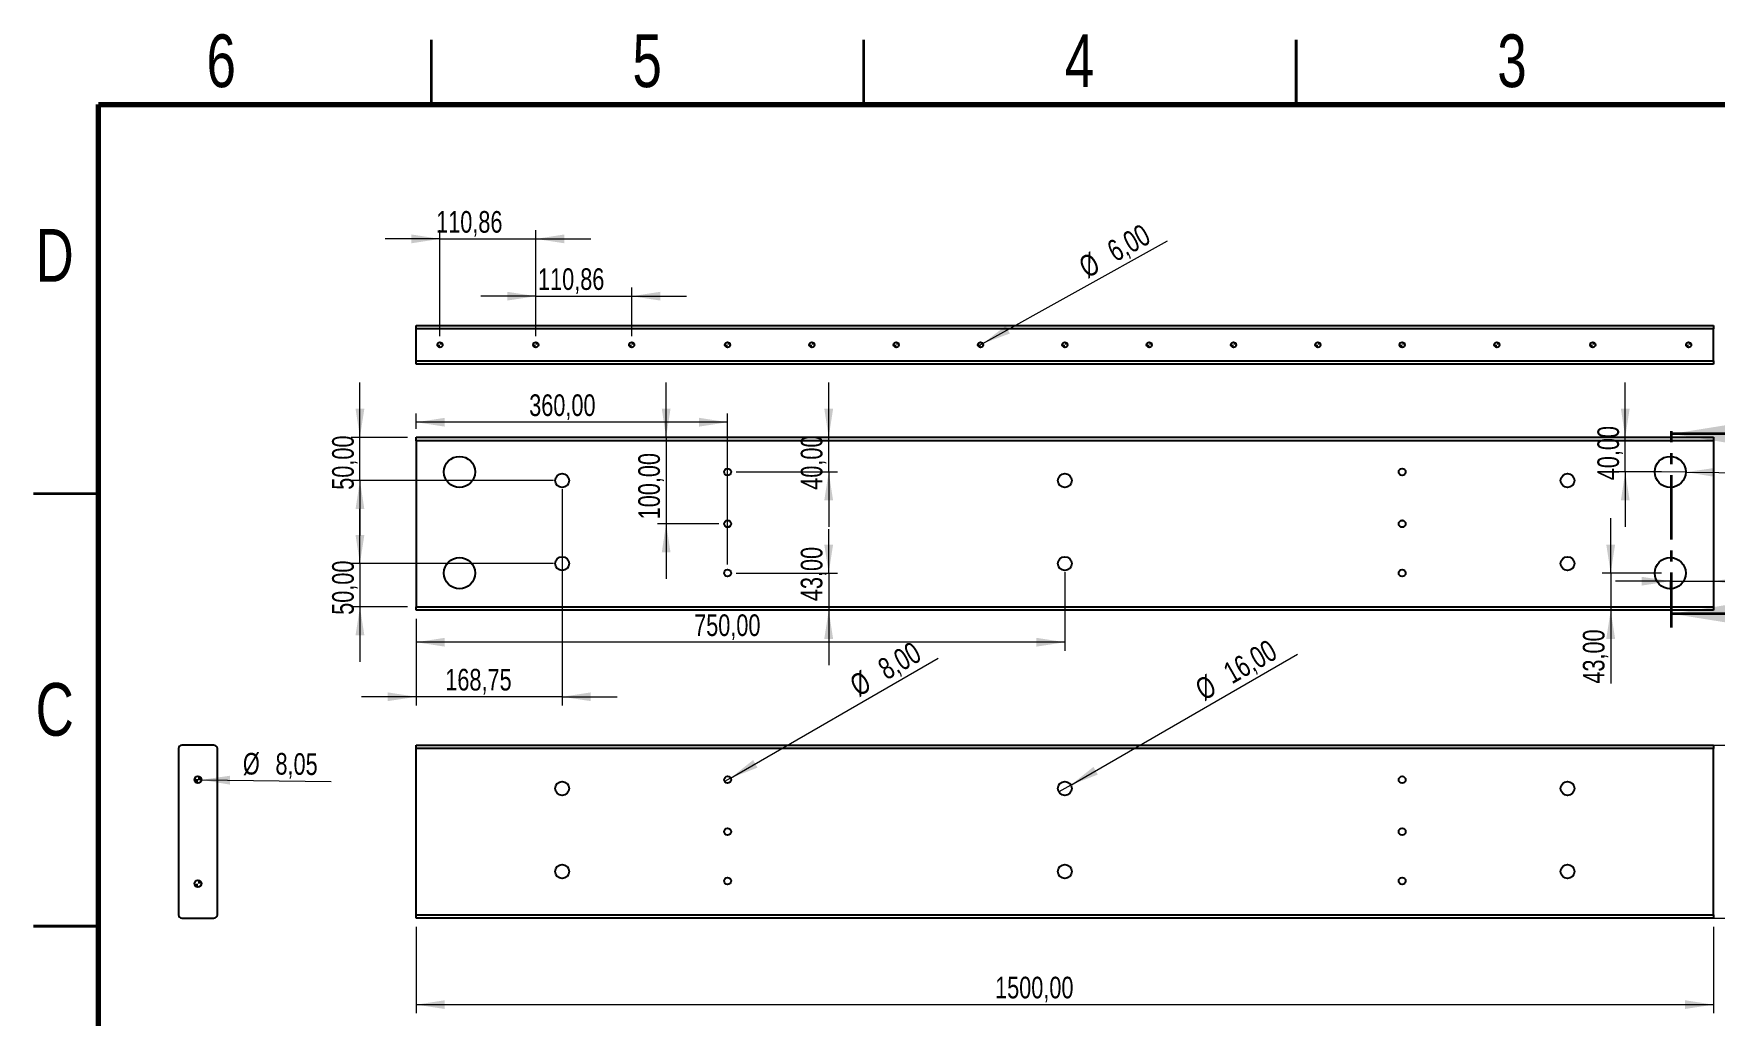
# Model space of a CAD drawing. Header units: millimetres. Extents: x 2 to 295, y 2 to 208.
# Drawn here: x 2.5 to 197, y 94.6 to 208.2 of the extents above; entities that cross this region are included whole.
import ezdxf

# ---------------------------------------------------------------- set-up
doc = ezdxf.new("R2010")
doc.units = ezdxf.units.MM
doc.linetypes.add('PHANTOM', pattern=[12.7, 6.35, -1.27, 1.27, -1.27, 1.27, -1.27])
doc.styles.add('SLDTEXTSTYLE1', font='TXT', dxfattribs={"width": 0.75})
doc.dimstyles.new('SLDDIMSTYLE0', dxfattribs={"dimtxt": 2.5, "dimasz": 3.302, "dimexe": 0, "dimexo": 0.0625, "dimtad": 1, "dimlfac": 10, "dimrnd": 1e-09, "dimzin": 12, "dimdsep": 46, "dimtxsty": 'SLDTEXTSTYLE1', "dimsah": 1, "dimcen": 0.09, "dimadec": 0, "dimazin": 3, "dimtfac": 1, "dimtmove": 0, "dimatfit": 0, "dimfxl": 1, "dimfrac": 2, "dimtolj": 1, "dimtzin": 12, "dimarcsym": 0})
doc.dimstyles.new('SLDDIMSTYLE1', dxfattribs={"dimtxt": 2.5, "dimasz": 3.302, "dimexe": 0, "dimexo": 0.0625, "dimtad": 1, "dimlfac": 10, "dimrnd": 1e-09, "dimzin": 12, "dimdsep": 46, "dimtxsty": 'SLDTEXTSTYLE1', "dimsah": 1, "dimcen": 0.09, "dimadec": 0, "dimazin": 3, "dimtfac": 1, "dimtofl": 0, "dimtmove": 0, "dimatfit": 3, "dimfxl": 1, "dimfrac": 2, "dimtolj": 1, "dimtzin": 12, "dimarcsym": 0})
doc.dimstyles.new('SLDDIMSTYLE2', dxfattribs={"dimtxt": 2.5, "dimasz": 3.302, "dimexe": 0, "dimexo": 0.0625, "dimtad": 1, "dimlfac": 10, "dimrnd": 1e-09, "dimzin": 12, "dimdsep": 46, "dimtxsty": 'SLDTEXTSTYLE1', "dimblk1": 'NONE', "dimsah": 1, "dimcen": 0, "dimadec": 0, "dimazin": 3, "dimtfac": 1, "dimtmove": 0, "dimatfit": 3, "dimldrblk": 'NONE', "dimfxl": 1, "dimfrac": 2, "dimtolj": 1, "dimtzin": 12, "dimarcsym": 0})

# ---------------------------------------------------------------- blocks, each defined once
blk = doc.blocks.new('_D')
at = {"color": 7, "linetype": 'Continuous', "lineweight": 0}
for p, q in [((206.74, 125.92), (206.74, 132.27)), ((47.74, 125.92), (207.74, 125.92)), ((206.74, 105.92), (206.74, 125.92)), ((47.74, 105.92), (207.74, 105.92)), ((206.74, 105.92), (206.74, 99.57))]:
    blk.add_line(p, q, dxfattribs=at)
at = {"color": 7, "linetype": 'Continuous', "lineweight": 18}
for points in [[(206.74, 125.92), (207.25, 129.23), (206.23, 129.23)], [(206.74, 105.92), (206.23, 102.62), (207.25, 102.62)]]:
    blk.add_solid(points, dxfattribs=at)
at = {"color": 7, "linetype": 'Continuous', "lineweight": 18, "insert": (203.52, 111.18), "char_height": 2.5, "attachment_point": 1, "rotation": 90, "style": 'SLDTEXTSTYLE1'}
blk.add_mtext('200,00', dxfattribs=at)
blk = doc.blocks.new('_D_1')
at = {"color": 7, "linetype": 'Continuous', "lineweight": 0}
for p, q in [((46.74, 104.92), (46.74, 94.92)), ((196.74, 104.92), (196.74, 94.92)), ((46.74, 95.92), (196.74, 95.92))]:
    blk.add_line(p, q, dxfattribs=at)
at = {"color": 7, "linetype": 'Continuous', "lineweight": 18}
for points in [[(46.74, 95.92), (50.04, 95.42), (50.04, 96.43)], [(196.74, 95.92), (193.44, 96.43), (193.44, 95.42)]]:
    blk.add_solid(points, dxfattribs=at)
at = {"color": 7, "linetype": 'Continuous', "lineweight": 18, "insert": (113.67, 99.15), "char_height": 2.5, "attachment_point": 1, "style": 'SLDTEXTSTYLE1'}
blk.add_mtext('1500,00', dxfattribs=at)
blk = doc.blocks.new('_D_2')
at = {"color": 7, "linetype": 'Continuous', "lineweight": 0}
for q in [(148.63, 136.45), (121.05, 120.52)]:
    blk.add_line((122.43, 121.32), q, dxfattribs=at)
at = {"color": 7, "linetype": 'Continuous', "lineweight": 18}
blk.add_solid([(122.43, 121.32), (125.55, 122.53), (125.04, 123.41)], dxfattribs=at)
at = {"color": 7, "linetype": 'Continuous', "lineweight": 18, "char_height": 2.5, "attachment_point": 1, "rotation": 30, "style": 'SLDTEXTSTYLE1'}
for s, insert in [('16,00', (139.81, 135.11)), ('%%c', (136.56, 133.19))]:
    blk.add_mtext(s, dxfattribs=dict(at, insert=insert))
blk = doc.blocks.new('_None')
blk = doc.blocks.new('_D_3')
at = {"color": 7, "linetype": 'Continuous', "lineweight": 0}
for q in [(107.09, 135.98), (82.39, 121.72)]:
    blk.add_line((83.09, 122.12), q, dxfattribs=at)
at = {"color": 7, "linetype": 'Continuous', "lineweight": 18}
blk.add_solid([(83.09, 122.12), (86.2, 123.33), (85.69, 124.21)], dxfattribs=at)
at = {"color": 7, "linetype": 'Continuous', "lineweight": 18, "char_height": 2.5, "attachment_point": 1, "rotation": 30, "style": 'SLDTEXTSTYLE1'}
for s, insert in [('8,00', (99.87, 135.57)), ('%%c', (96.62, 133.65))]:
    blk.add_mtext(s, dxfattribs=dict(at, insert=insert))
blk = doc.blocks.new('_D_5')
at = {"color": 7, "linetype": 'Continuous', "lineweight": 0}
for q in [(133.6, 184.23), (111.73, 172.07)]:
    blk.add_line((112.25, 172.37), q, dxfattribs=at)
at = {"color": 7, "linetype": 'Continuous', "lineweight": 18}
blk.add_solid([(112.25, 172.37), (115.38, 173.53), (114.89, 174.41)], dxfattribs=at)
at = {"color": 7, "linetype": 'Continuous', "lineweight": 18, "char_height": 2.5, "attachment_point": 1, "rotation": 29.0578, "style": 'SLDTEXTSTYLE1'}
for s, insert in [('6,00', (126.37, 183.93)), ('%%c', (123.1, 182.06))]:
    blk.add_mtext(s, dxfattribs=dict(at, insert=insert))
blk = doc.blocks.new('_D_6')
at = {"color": 7, "linetype": 'Continuous', "lineweight": 0}
for p, q in [((49.48, 173.22), (49.48, 185.47)), ((60.57, 173.22), (60.57, 185.47)), ((49.48, 184.47), (43.13, 184.47)), ((49.48, 184.47), (60.57, 184.47)), ((60.57, 184.47), (66.92, 184.47))]:
    blk.add_line(p, q, dxfattribs=at)
at = {"color": 7, "linetype": 'Continuous', "lineweight": 18}
for points in [[(49.48, 184.47), (46.18, 184.98), (46.18, 183.96)], [(60.57, 184.47), (63.87, 183.96), (63.87, 184.98)]]:
    blk.add_solid(points, dxfattribs=at)
at = {"color": 7, "linetype": 'Continuous', "lineweight": 18, "insert": (49.04, 187.69), "char_height": 2.5, "attachment_point": 1, "style": 'SLDTEXTSTYLE1'}
blk.add_mtext('110,86', dxfattribs=at)
blk = doc.blocks.new('_D_7')
at = {"color": 7, "linetype": 'Continuous', "lineweight": 0}
for p, q in [((60.57, 177.84), (54.22, 177.84)), ((60.57, 173.22), (60.57, 178.84)), ((60.57, 177.84), (71.65, 177.84)), ((71.65, 173.22), (71.65, 178.84)), ((71.65, 177.84), (78, 177.84))]:
    blk.add_line(p, q, dxfattribs=at)
at = {"color": 7, "linetype": 'Continuous', "lineweight": 18}
for points in [[(60.57, 177.84), (57.26, 178.35), (57.26, 177.34)], [(71.65, 177.84), (74.95, 177.34), (74.95, 178.35)]]:
    blk.add_solid(points, dxfattribs=at)
at = {"color": 7, "linetype": 'Continuous', "lineweight": 18, "insert": (60.82, 181.07), "char_height": 2.5, "attachment_point": 1, "style": 'SLDTEXTSTYLE1'}
blk.add_mtext('110,86', dxfattribs=at)
blk = doc.blocks.new('SW_DOWELSYMBOL_15')
at = {"linetype": 'Continuous', "lineweight": 0}
h = blk.add_hatch(color=0, dxfattribs=at)
edge = h.paths.add_edge_path(flags=0)
edge.add_arc((0, 0), 0.3, 180, 270)
edge.add_line((0, -0.3), (0, 0))
edge.add_line((0, 0), (-0.3, 0))
h = blk.add_hatch(color=0, dxfattribs=at)
edge = h.paths.add_edge_path(flags=0)
edge.add_arc((0, 0), 0.3, 0, 90)
edge.add_line((0, 0.3), (0, 0))
edge.add_line((0, 0), (0.3, 0))
at = {"color": 0, "linetype": 'Continuous', "lineweight": 0}
blk.add_circle((0, 0), 0.3, dxfattribs=at)
blk = doc.blocks.new('SW_DOWELSYMBOL_16')
at = {"linetype": 'Continuous', "lineweight": 0}
h = blk.add_hatch(color=0, dxfattribs=at)
edge = h.paths.add_edge_path(flags=0)
edge.add_arc((0, 0), 0.3, 180, 270)
edge.add_line((0, -0.3), (0, 0))
edge.add_line((0, 0), (-0.3, 0))
h = blk.add_hatch(color=0, dxfattribs=at)
edge = h.paths.add_edge_path(flags=0)
edge.add_arc((0, 0), 0.3, 0, 90)
edge.add_line((0, 0.3), (0, 0))
edge.add_line((0, 0), (0.3, 0))
at = {"color": 0, "linetype": 'Continuous', "lineweight": 0}
blk.add_circle((0, 0), 0.3, dxfattribs=at)
blk = doc.blocks.new('SW_DOWELSYMBOL_17')
at = {"linetype": 'Continuous', "lineweight": 0}
h = blk.add_hatch(color=0, dxfattribs=at)
edge = h.paths.add_edge_path(flags=0)
edge.add_arc((0, 0), 0.3, 180, 270)
edge.add_line((0, -0.3), (0, 0))
edge.add_line((0, 0), (-0.3, 0))
h = blk.add_hatch(color=0, dxfattribs=at)
edge = h.paths.add_edge_path(flags=0)
edge.add_arc((0, 0), 0.3, 0, 90)
edge.add_line((0, 0.3), (0, 0))
edge.add_line((0, 0), (0.3, 0))
at = {"color": 0, "linetype": 'Continuous', "lineweight": 0}
blk.add_circle((0, 0), 0.3, dxfattribs=at)
blk = doc.blocks.new('SW_DOWELSYMBOL_18')
at = {"linetype": 'Continuous', "lineweight": 0}
h = blk.add_hatch(color=0, dxfattribs=at)
edge = h.paths.add_edge_path(flags=0)
edge.add_arc((0, 0), 0.3, 180, 270)
edge.add_line((0, -0.3), (0, 0))
edge.add_line((0, 0), (-0.3, 0))
h = blk.add_hatch(color=0, dxfattribs=at)
edge = h.paths.add_edge_path(flags=0)
edge.add_arc((0, 0), 0.3, 0, 90)
edge.add_line((0, 0.3), (0, 0))
edge.add_line((0, 0), (0.3, 0))
at = {"color": 0, "linetype": 'Continuous', "lineweight": 0}
blk.add_circle((0, 0), 0.3, dxfattribs=at)
blk = doc.blocks.new('SW_DOWELSYMBOL_19')
at = {"linetype": 'Continuous', "lineweight": 0}
h = blk.add_hatch(color=0, dxfattribs=at)
edge = h.paths.add_edge_path(flags=0)
edge.add_arc((0, 0), 0.3, 180, 270)
edge.add_line((0, -0.3), (0, 0))
edge.add_line((0, 0), (-0.3, 0))
h = blk.add_hatch(color=0, dxfattribs=at)
edge = h.paths.add_edge_path(flags=0)
edge.add_arc((0, 0), 0.3, 0, 90)
edge.add_line((0, 0.3), (0, 0))
edge.add_line((0, 0), (0.3, 0))
at = {"color": 0, "linetype": 'Continuous', "lineweight": 0}
blk.add_circle((0, 0), 0.3, dxfattribs=at)
blk = doc.blocks.new('SW_DOWELSYMBOL_20')
at = {"linetype": 'Continuous', "lineweight": 0}
h = blk.add_hatch(color=0, dxfattribs=at)
edge = h.paths.add_edge_path(flags=0)
edge.add_arc((0, 0), 0.3, 180, 270)
edge.add_line((0, -0.3), (0, 0))
edge.add_line((0, 0), (-0.3, 0))
h = blk.add_hatch(color=0, dxfattribs=at)
edge = h.paths.add_edge_path(flags=0)
edge.add_arc((0, 0), 0.3, 0, 90)
edge.add_line((0, 0.3), (0, 0))
edge.add_line((0, 0), (0.3, 0))
at = {"color": 0, "linetype": 'Continuous', "lineweight": 0}
blk.add_circle((0, 0), 0.3, dxfattribs=at)
blk = doc.blocks.new('SW_DOWELSYMBOL_21')
at = {"linetype": 'Continuous', "lineweight": 0}
h = blk.add_hatch(color=0, dxfattribs=at)
edge = h.paths.add_edge_path(flags=0)
edge.add_arc((0, 0), 0.3, 180, 270)
edge.add_line((0, -0.3), (0, 0))
edge.add_line((0, 0), (-0.3, 0))
h = blk.add_hatch(color=0, dxfattribs=at)
edge = h.paths.add_edge_path(flags=0)
edge.add_arc((0, 0), 0.3, 0, 90)
edge.add_line((0, 0.3), (0, 0))
edge.add_line((0, 0), (0.3, 0))
at = {"color": 0, "linetype": 'Continuous', "lineweight": 0}
blk.add_circle((0, 0), 0.3, dxfattribs=at)
blk = doc.blocks.new('SW_DOWELSYMBOL_22')
at = {"linetype": 'Continuous', "lineweight": 0}
h = blk.add_hatch(color=0, dxfattribs=at)
edge = h.paths.add_edge_path(flags=0)
edge.add_arc((0, 0), 0.3, 180, 270)
edge.add_line((0, -0.3), (0, 0))
edge.add_line((0, 0), (-0.3, 0))
h = blk.add_hatch(color=0, dxfattribs=at)
edge = h.paths.add_edge_path(flags=0)
edge.add_arc((0, 0), 0.3, 0, 90)
edge.add_line((0, 0.3), (0, 0))
edge.add_line((0, 0), (0.3, 0))
at = {"color": 0, "linetype": 'Continuous', "lineweight": 0}
blk.add_circle((0, 0), 0.3, dxfattribs=at)
blk = doc.blocks.new('SW_DOWELSYMBOL_23')
at = {"linetype": 'Continuous', "lineweight": 0}
h = blk.add_hatch(color=0, dxfattribs=at)
edge = h.paths.add_edge_path(flags=0)
edge.add_arc((0, 0), 0.3, 180, 270)
edge.add_line((0, -0.3), (0, 0))
edge.add_line((0, 0), (-0.3, 0))
h = blk.add_hatch(color=0, dxfattribs=at)
edge = h.paths.add_edge_path(flags=0)
edge.add_arc((0, 0), 0.3, 0, 90)
edge.add_line((0, 0.3), (0, 0))
edge.add_line((0, 0), (0.3, 0))
at = {"color": 0, "linetype": 'Continuous', "lineweight": 0}
blk.add_circle((0, 0), 0.3, dxfattribs=at)
blk = doc.blocks.new('SW_DOWELSYMBOL_24')
at = {"linetype": 'Continuous', "lineweight": 0}
h = blk.add_hatch(color=0, dxfattribs=at)
edge = h.paths.add_edge_path(flags=0)
edge.add_arc((0, 0), 0.3, 180, 270)
edge.add_line((0, -0.3), (0, 0))
edge.add_line((0, 0), (-0.3, 0))
h = blk.add_hatch(color=0, dxfattribs=at)
edge = h.paths.add_edge_path(flags=0)
edge.add_arc((0, 0), 0.3, 0, 90)
edge.add_line((0, 0.3), (0, 0))
edge.add_line((0, 0), (0.3, 0))
at = {"color": 0, "linetype": 'Continuous', "lineweight": 0}
blk.add_circle((0, 0), 0.3, dxfattribs=at)
blk = doc.blocks.new('SW_DOWELSYMBOL_25')
at = {"linetype": 'Continuous', "lineweight": 0}
h = blk.add_hatch(color=0, dxfattribs=at)
edge = h.paths.add_edge_path(flags=0)
edge.add_arc((0, 0), 0.3, 180, 270)
edge.add_line((0, -0.3), (0, 0))
edge.add_line((0, 0), (-0.3, 0))
h = blk.add_hatch(color=0, dxfattribs=at)
edge = h.paths.add_edge_path(flags=0)
edge.add_arc((0, 0), 0.3, 0, 90)
edge.add_line((0, 0.3), (0, 0))
edge.add_line((0, 0), (0.3, 0))
at = {"color": 0, "linetype": 'Continuous', "lineweight": 0}
blk.add_circle((0, 0), 0.3, dxfattribs=at)
blk = doc.blocks.new('SW_DOWELSYMBOL_26')
at = {"linetype": 'Continuous', "lineweight": 0}
h = blk.add_hatch(color=0, dxfattribs=at)
edge = h.paths.add_edge_path(flags=0)
edge.add_arc((0, 0), 0.3, 180, 270)
edge.add_line((0, -0.3), (0, 0))
edge.add_line((0, 0), (-0.3, 0))
h = blk.add_hatch(color=0, dxfattribs=at)
edge = h.paths.add_edge_path(flags=0)
edge.add_arc((0, 0), 0.3, 0, 90)
edge.add_line((0, 0.3), (0, 0))
edge.add_line((0, 0), (0.3, 0))
at = {"color": 0, "linetype": 'Continuous', "lineweight": 0}
blk.add_circle((0, 0), 0.3, dxfattribs=at)
blk = doc.blocks.new('SW_DOWELSYMBOL_27')
at = {"linetype": 'Continuous', "lineweight": 0}
h = blk.add_hatch(color=0, dxfattribs=at)
edge = h.paths.add_edge_path(flags=0)
edge.add_arc((0, 0), 0.3, 180, 270)
edge.add_line((0, -0.3), (0, 0))
edge.add_line((0, 0), (-0.3, 0))
h = blk.add_hatch(color=0, dxfattribs=at)
edge = h.paths.add_edge_path(flags=0)
edge.add_arc((0, 0), 0.3, 0, 90)
edge.add_line((0, 0.3), (0, 0))
edge.add_line((0, 0), (0.3, 0))
at = {"color": 0, "linetype": 'Continuous', "lineweight": 0}
blk.add_circle((0, 0), 0.3, dxfattribs=at)
blk = doc.blocks.new('SW_DOWELSYMBOL_28')
at = {"linetype": 'Continuous', "lineweight": 0}
h = blk.add_hatch(color=0, dxfattribs=at)
edge = h.paths.add_edge_path(flags=0)
edge.add_arc((0, 0), 0.3, 180, 270)
edge.add_line((0, -0.3), (0, 0))
edge.add_line((0, 0), (-0.3, 0))
h = blk.add_hatch(color=0, dxfattribs=at)
edge = h.paths.add_edge_path(flags=0)
edge.add_arc((0, 0), 0.3, 0, 90)
edge.add_line((0, 0.3), (0, 0))
edge.add_line((0, 0), (0.3, 0))
at = {"color": 0, "linetype": 'Continuous', "lineweight": 0}
blk.add_circle((0, 0), 0.3, dxfattribs=at)
blk = doc.blocks.new('SW_DOWELSYMBOL_29')
at = {"linetype": 'Continuous', "lineweight": 0}
h = blk.add_hatch(color=0, dxfattribs=at)
edge = h.paths.add_edge_path(flags=0)
edge.add_arc((0, 0), 0.3, 180, 270)
edge.add_line((0, -0.3), (0, 0))
edge.add_line((0, 0), (-0.3, 0))
h = blk.add_hatch(color=0, dxfattribs=at)
edge = h.paths.add_edge_path(flags=0)
edge.add_arc((0, 0), 0.3, 0, 90)
edge.add_line((0, 0.3), (0, 0))
edge.add_line((0, 0), (0.3, 0))
at = {"color": 0, "linetype": 'Continuous', "lineweight": 0}
blk.add_circle((0, 0), 0.3, dxfattribs=at)
blk = doc.blocks.new('_D_8')
at = {"color": 7, "linetype": 'Continuous', "lineweight": 0}
for q in [(21.09, 121.93), (36.91, 121.73)]:
    blk.add_line((21.89, 121.92), q, dxfattribs=at)
at = {"color": 7, "linetype": 'Continuous', "lineweight": 18}
blk.add_solid([(21.89, 121.92), (25.19, 121.37), (25.2, 122.39)], dxfattribs=at)
at = {"color": 7, "linetype": 'Continuous', "lineweight": 18, "char_height": 2.5, "attachment_point": 1, "rotation": 359.2953, "style": 'SLDTEXTSTYLE1'}
for s, insert in [('%%c', (26.71, 125.04)), ('8,05', (30.48, 125.03))]:
    blk.add_mtext(s, dxfattribs=dict(at, insert=insert))
blk = doc.blocks.new('SW_DOWELSYMBOL_30')
at = {"linetype": 'Continuous', "lineweight": 0}
h = blk.add_hatch(color=0, dxfattribs=at)
edge = h.paths.add_edge_path(flags=0)
edge.add_arc((0, 0), 0.4, 180, 270)
edge.add_line((0, -0.4), (0, 0))
edge.add_line((0, 0), (-0.4, 0))
h = blk.add_hatch(color=0, dxfattribs=at)
edge = h.paths.add_edge_path(flags=0)
edge.add_arc((0, 0), 0.4, 0, 90)
edge.add_line((0, 0.4), (0, 0))
edge.add_line((0, 0), (0.4, 0))
at = {"color": 0, "linetype": 'Continuous', "lineweight": 0}
blk.add_circle((0, 0), 0.4, dxfattribs=at)
blk = doc.blocks.new('SW_DOWELSYMBOL_31')
at = {"linetype": 'Continuous', "lineweight": 0}
h = blk.add_hatch(color=0, dxfattribs=at)
edge = h.paths.add_edge_path(flags=0)
edge.add_arc((0, 0), 0.4, 180, 270)
edge.add_line((0, -0.4), (0, 0))
edge.add_line((0, 0), (-0.4, 0))
h = blk.add_hatch(color=0, dxfattribs=at)
edge = h.paths.add_edge_path(flags=0)
edge.add_arc((0, 0), 0.4, 0, 90)
edge.add_line((0, 0.4), (0, 0))
edge.add_line((0, 0), (0.4, 0))
at = {"color": 0, "linetype": 'Continuous', "lineweight": 0}
blk.add_circle((0, 0), 0.4, dxfattribs=at)
blk = doc.blocks.new('_D_10')
at = {"color": 7, "linetype": 'Continuous', "lineweight": 0}
for q in [(189.94, 157.54), (211.09, 157.31)]:
    blk.add_line((193.54, 157.5), q, dxfattribs=at)
at = {"color": 7, "linetype": 'Continuous', "lineweight": 18}
blk.add_solid([(193.54, 157.5), (196.83, 156.96), (196.85, 157.98)], dxfattribs=at)
at = {"color": 7, "linetype": 'Continuous', "lineweight": 18, "char_height": 2.5, "attachment_point": 1, "rotation": 359.3822, "style": 'SLDTEXTSTYLE1'}
for s, insert in [('%%c', (199.04, 160.64)), ('36,00', (202.81, 160.64))]:
    blk.add_mtext(s, dxfattribs=dict(at, insert=insert))
blk = doc.blocks.new('_D_11')
at = {"color": 7, "linetype": 'Continuous', "lineweight": 0}
for p, q in [((63.61, 155.52), (63.61, 130.52)), ((46.74, 140.52), (46.74, 130.52)), ((46.74, 131.52), (40.39, 131.52)), ((63.61, 131.52), (46.74, 131.52)), ((63.61, 131.52), (69.96, 131.52))]:
    blk.add_line(p, q, dxfattribs=at)
at = {"color": 7, "linetype": 'Continuous', "lineweight": 18}
for points in [[(46.74, 131.52), (43.44, 132.03), (43.44, 131.02)], [(63.61, 131.52), (66.92, 131.02), (66.92, 132.03)]]:
    blk.add_solid(points, dxfattribs=at)
at = {"color": 7, "linetype": 'Continuous', "lineweight": 18, "insert": (50.1, 134.75), "char_height": 2.5, "attachment_point": 1, "style": 'SLDTEXTSTYLE1'}
blk.add_mtext('168,75', dxfattribs=at)
blk = doc.blocks.new('_D_12')
at = {"color": 7, "linetype": 'Continuous', "lineweight": 0}
for p, q in [((46.74, 162.52), (46.74, 164.27)), ((82.74, 146.82), (82.74, 164.27)), ((82.74, 163.27), (46.74, 163.27))]:
    blk.add_line(p, q, dxfattribs=at)
at = {"color": 7, "linetype": 'Continuous', "lineweight": 18}
for points in [[(46.74, 163.27), (50.04, 162.76), (50.04, 163.78)], [(82.74, 163.27), (79.44, 163.78), (79.44, 162.76)]]:
    blk.add_solid(points, dxfattribs=at)
at = {"color": 7, "linetype": 'Continuous', "lineweight": 18, "insert": (59.8, 166.49), "char_height": 2.5, "attachment_point": 1, "style": 'SLDTEXTSTYLE1'}
blk.add_mtext('360,00', dxfattribs=at)
blk = doc.blocks.new('_D_13')
at = {"color": 7, "linetype": 'Continuous', "lineweight": 0}
for p, q in [((40.23, 146.92), (40.23, 153.27)), ((62.61, 146.92), (39.23, 146.92)), ((40.23, 146.92), (40.23, 141.92)), ((45.74, 141.92), (39.23, 141.92)), ((40.23, 141.92), (40.23, 135.57))]:
    blk.add_line(p, q, dxfattribs=at)
at = {"color": 7, "linetype": 'Continuous', "lineweight": 18}
for points in [[(40.23, 146.92), (40.74, 150.23), (39.72, 150.23)], [(40.23, 141.92), (39.72, 138.62), (40.74, 138.62)]]:
    blk.add_solid(points, dxfattribs=at)
at = {"color": 7, "linetype": 'Continuous', "lineweight": 18, "insert": (37.01, 141), "char_height": 2.5, "attachment_point": 1, "rotation": 90, "style": 'SLDTEXTSTYLE1'}
blk.add_mtext('50,00', dxfattribs=at)
blk = doc.blocks.new('_D_14')
at = {"color": 7, "linetype": 'Continuous', "lineweight": 0}
for p, q in [((121.74, 145.92), (121.74, 136.83)), ((46.74, 140.52), (46.74, 136.83)), ((121.74, 137.83), (46.74, 137.83))]:
    blk.add_line(p, q, dxfattribs=at)
at = {"color": 7, "linetype": 'Continuous', "lineweight": 18}
for points in [[(46.74, 137.83), (50.04, 137.32), (50.04, 138.34)], [(121.74, 137.83), (118.44, 138.34), (118.44, 137.32)]]:
    blk.add_solid(points, dxfattribs=at)
at = {"color": 7, "linetype": 'Continuous', "lineweight": 18, "insert": (78.87, 141.05), "char_height": 2.5, "attachment_point": 1, "style": 'SLDTEXTSTYLE1'}
blk.add_mtext('750,00', dxfattribs=at)
blk = doc.blocks.new('_D_15')
at = {"color": 7, "linetype": 'Continuous', "lineweight": 0}
for p, q in [((94.43, 145.82), (94.43, 150.9)), ((83.74, 145.82), (95.43, 145.82)), ((94.43, 145.82), (94.43, 141.52)), ((94.43, 141.52), (94.43, 135.17))]:
    blk.add_line(p, q, dxfattribs=at)
at = {"color": 7, "linetype": 'Continuous', "lineweight": 18}
for points in [[(94.43, 145.82), (94.94, 149.13), (93.92, 149.13)], [(94.43, 141.52), (93.92, 138.22), (94.94, 138.22)]]:
    blk.add_solid(points, dxfattribs=at)
at = {"color": 7, "linetype": 'Continuous', "lineweight": 18, "insert": (91.2, 142.58), "char_height": 2.5, "attachment_point": 1, "rotation": 90, "style": 'SLDTEXTSTYLE1'}
blk.add_mtext('43,00', dxfattribs=at)
blk = doc.blocks.new('_D_16')
at = {"color": 7, "linetype": 'Continuous', "lineweight": 0}
for p, q in [((94.43, 161.52), (94.43, 167.87)), ((94.43, 157.52), (94.43, 161.52)), ((83.74, 157.52), (95.43, 157.52)), ((94.43, 157.52), (94.43, 151.17))]:
    blk.add_line(p, q, dxfattribs=at)
at = {"color": 7, "linetype": 'Continuous', "lineweight": 18}
for points in [[(94.43, 161.52), (94.94, 164.83), (93.92, 164.83)], [(94.43, 157.52), (93.92, 154.22), (94.94, 154.22)]]:
    blk.add_solid(points, dxfattribs=at)
at = {"color": 7, "linetype": 'Continuous', "lineweight": 18, "insert": (91.2, 155.46), "char_height": 2.5, "attachment_point": 1, "rotation": 90, "style": 'SLDTEXTSTYLE1'}
blk.add_mtext('40,00', dxfattribs=at)
blk = doc.blocks.new('_D_17')
at = {"color": 7, "linetype": 'Continuous', "lineweight": 0}
for p, q in [((40.23, 161.52), (40.23, 167.87)), ((45.74, 161.52), (39.23, 161.52)), ((40.23, 156.52), (40.23, 161.52)), ((62.61, 156.52), (39.23, 156.52)), ((40.23, 156.52), (40.23, 150.17))]:
    blk.add_line(p, q, dxfattribs=at)
at = {"color": 7, "linetype": 'Continuous', "lineweight": 18}
for points in [[(40.23, 161.52), (40.74, 164.83), (39.72, 164.83)], [(40.23, 156.52), (39.72, 153.22), (40.74, 153.22)]]:
    blk.add_solid(points, dxfattribs=at)
at = {"color": 7, "linetype": 'Continuous', "lineweight": 18, "insert": (37.01, 155.46), "char_height": 2.5, "attachment_point": 1, "rotation": 90, "style": 'SLDTEXTSTYLE1'}
blk.add_mtext('50,00', dxfattribs=at)
blk = doc.blocks.new('_D_18')
at = {"color": 7, "linetype": 'Continuous', "lineweight": 0}
for p, q in [((75.63, 161.52), (75.63, 167.87)), ((75.63, 161.52), (75.63, 151.52)), ((81.74, 151.52), (74.63, 151.52)), ((75.63, 151.52), (75.63, 145.17))]:
    blk.add_line(p, q, dxfattribs=at)
at = {"color": 7, "linetype": 'Continuous', "lineweight": 18}
for points in [[(75.63, 161.52), (76.14, 164.83), (75.13, 164.83)], [(75.63, 151.52), (75.13, 148.22), (76.14, 148.22)]]:
    blk.add_solid(points, dxfattribs=at)
at = {"color": 7, "linetype": 'Continuous', "lineweight": 18, "insert": (72.41, 152.04), "char_height": 2.5, "attachment_point": 1, "rotation": 90, "style": 'SLDTEXTSTYLE1'}
blk.add_mtext('100,00', dxfattribs=at)
blk = doc.blocks.new('_D_19')
at = {"color": 7, "linetype": 'Continuous', "lineweight": 0}
for p, q in [((191.74, 144.89), (185.39, 144.89)), ((191.74, 144.89), (196.74, 144.89)), ((191.74, 144.82), (191.74, 143.89)), ((196.74, 144.89), (210.89, 144.89))]:
    blk.add_line(p, q, dxfattribs=at)
at = {"color": 7, "linetype": 'Continuous', "lineweight": 18}
for points in [[(191.74, 144.89), (188.44, 145.39), (188.44, 144.38)], [(196.74, 144.89), (200.04, 144.38), (200.04, 145.39)]]:
    blk.add_solid(points, dxfattribs=at)
at = {"color": 7, "linetype": 'Continuous', "lineweight": 18, "insert": (202.58, 148.11), "char_height": 2.5, "attachment_point": 1, "style": 'SLDTEXTSTYLE1'}
blk.add_mtext('50,00', dxfattribs=at)
blk = doc.blocks.new('_D_20')
at = {"color": 7, "linetype": 'Continuous', "lineweight": 0}
for p, q in [((184.85, 145.82), (184.85, 152.17)), ((190.74, 145.82), (183.85, 145.82)), ((184.85, 145.82), (184.85, 141.52)), ((184.85, 141.52), (184.85, 133.04))]:
    blk.add_line(p, q, dxfattribs=at)
at = {"color": 7, "linetype": 'Continuous', "lineweight": 18}
for points in [[(184.85, 145.82), (185.36, 149.13), (184.34, 149.13)], [(184.85, 141.52), (184.34, 138.22), (185.36, 138.22)]]:
    blk.add_solid(points, dxfattribs=at)
at = {"color": 7, "linetype": 'Continuous', "lineweight": 18, "insert": (181.63, 133.04), "char_height": 2.5, "attachment_point": 1, "rotation": 90, "style": 'SLDTEXTSTYLE1'}
blk.add_mtext('43,00', dxfattribs=at)
blk = doc.blocks.new('_D_21')
at = {"color": 7, "linetype": 'Continuous', "lineweight": 0}
for p, q in [((186.53, 161.52), (186.53, 167.87)), ((186.53, 157.52), (186.53, 161.52)), ((190.74, 157.52), (185.53, 157.52)), ((186.53, 157.52), (186.53, 151.17))]:
    blk.add_line(p, q, dxfattribs=at)
at = {"color": 7, "linetype": 'Continuous', "lineweight": 18}
for points in [[(186.53, 161.52), (187.04, 164.83), (186.03, 164.83)], [(186.53, 157.52), (186.03, 154.22), (187.04, 154.22)]]:
    blk.add_solid(points, dxfattribs=at)
at = {"color": 7, "linetype": 'Continuous', "lineweight": 18, "insert": (183.31, 156.56), "char_height": 2.5, "attachment_point": 1, "rotation": 90, "style": 'SLDTEXTSTYLE1'}
blk.add_mtext('40,00', dxfattribs=at)

msp = doc.modelspace()

# ---------------------------------------------------------------- linework, layer by layer
at = {"color": 7, "linetype": 'Continuous', "lineweight": 35}
for p, q in [((48.5, 200), (48.5, 207.5)), ((98.5, 200), (98.5, 207.5)), ((148.5, 207.501), (148.5, 199.999)), ((148.5, 200), (148.5, 207.5)), ((204.5898, 161.9233), (191.8898, 161.9233)), ((10, 155), (2.5, 155)), ((204.5898, 141.1233), (191.8898, 141.1233)), ((2.499, 105), (10.001, 105)), ((10, 105), (2.5, 105))]:
    msp.add_line(p, q, dxfattribs=at)
at = {"color": 7, "linetype": 'Continuous', "lineweight": 70}
for p, q in [((10, 10), (10, 200)), ((10, 200), (287, 200))]:
    msp.add_line(p, q, dxfattribs=at)
at = {"color": 7, "linetype": 'Continuous', "lineweight": 25}
for p, q in [((46.7386, 174.4701), (196.7386, 174.4701)), ((46.7386, 174.0701), (46.7386, 174.4701)), ((196.7386, 174.0701), (46.7386, 174.0701)), ((46.7386, 170.3701), (46.7386, 174.0701)), ((196.7386, 174.4701), (196.7386, 174.0701)), ((196.7386, 170.3701), (196.7386, 174.0701)), ((46.7386, 170.3701), (196.7386, 170.3701)), ((46.7386, 169.9701), (46.7386, 170.3701)), ((196.7386, 169.9701), (46.7386, 169.9701)), ((196.7386, 170.3701), (196.7386, 169.9701)), ((46.7386, 161.1233), (46.7386, 161.5233)), ((46.7386, 161.5233), (196.7386, 161.5233)), ((196.7386, 161.5233), (196.7386, 161.1233)), ((196.7386, 161.1233), (46.7386, 161.1233)), ((46.7386, 161.1233), (46.7386, 141.9233)), ((196.7386, 161.1233), (196.7386, 141.9233)), ((46.7386, 141.9233), (196.7386, 141.9233)), ((46.7386, 141.5233), (46.7386, 141.9233)), ((196.7386, 141.5233), (46.7386, 141.5233)), ((196.7386, 141.9233), (196.7386, 141.5233)), ((19.2401, 125.5231), (19.2401, 106.3231)), ((23.3401, 125.9231), (19.6401, 125.9231)), ((23.7401, 106.3231), (23.7401, 125.5231)), ((46.7386, 125.9231), (196.7386, 125.9231)), ((46.7386, 125.5231), (46.7386, 125.9231)), ((196.7386, 125.5231), (46.7386, 125.5231)), ((46.7386, 106.3231), (46.7386, 125.5231)), ((196.7386, 125.9231), (196.7386, 125.5231)), ((196.7386, 106.3231), (196.7386, 125.5231)), ((19.6401, 105.9231), (23.3401, 105.9231)), ((46.7386, 106.3231), (196.7386, 106.3231)), ((46.7386, 105.9231), (46.7386, 106.3231)), ((196.7386, 105.9231), (46.7386, 105.9231)), ((196.7386, 106.3231), (196.7386, 105.9231))]:
    msp.add_line(p, q, dxfattribs=at)
at = {"color": 7, "linetype": 'PHANTOM', "lineweight": 35}
for p, q in [((191.8898, 150.8108), (191.8898, 163.5108)), ((191.8898, 139.5358), (191.8898, 152.2421))]:
    msp.add_line(p, q, dxfattribs=at)
at = {"color": 7, "linetype": 'Continuous', "lineweight": 25}
for centre, radius in [((49.4801, 172.2201), 0.3), ((60.5661, 172.2201), 0.3), ((71.6521, 172.2201), 0.3), ((82.7386, 172.2201), 0.3), ((92.4886, 172.2201), 0.3), ((102.2386, 172.2201), 0.3), ((111.9886, 172.2201), 0.3), ((121.7386, 172.2201), 0.3), ((131.4886, 172.2201), 0.3), ((141.2386, 172.2201), 0.3), ((150.9886, 172.2201), 0.3), ((160.7386, 172.2201), 0.3), ((171.6896, 172.2201), 0.3), ((182.7756, 172.2201), 0.3), ((193.8616, 172.2201), 0.3), ((51.7386, 157.5233), 1.8), ((82.7386, 157.5233), 0.4025), ((82.7386, 157.5233), 0.4), ((160.7386, 157.5233), 0.4025), ((160.7386, 157.5233), 0.4), ((191.7386, 157.5233), 1.8), ((63.6136, 156.5233), 0.8), ((121.7386, 156.5233), 0.8), ((179.8636, 156.5233), 0.8), ((82.7386, 151.5233), 0.4025), ((82.7386, 151.5233), 0.4), ((160.7386, 151.5233), 0.4025), ((160.7386, 151.5233), 0.4), ((51.7386, 145.8233), 1.8), ((63.6136, 146.9233), 0.8), ((82.7386, 145.8233), 0.4025), ((82.7386, 145.8233), 0.4), ((121.7386, 146.9233), 0.8), ((160.7386, 145.8233), 0.4025), ((160.7386, 145.8233), 0.4), ((179.8636, 146.9233), 0.8), ((191.7386, 145.8233), 1.8), ((21.4901, 121.9231), 0.4025), ((21.4901, 121.9231), 0.4), ((63.6136, 120.9231), 0.8), ((82.7386, 121.9231), 0.4), ((121.7386, 120.9231), 0.8), ((160.7386, 121.9231), 0.4), ((179.8636, 120.9231), 0.8), ((82.7386, 115.9231), 0.4), ((160.7386, 115.9231), 0.4), ((63.6136, 111.3231), 0.8), ((121.7386, 111.3231), 0.8), ((179.8636, 111.3231), 0.8), ((21.4901, 109.9231), 0.4025), ((21.4901, 109.9231), 0.4), ((82.7386, 110.2231), 0.4), ((160.7386, 110.2231), 0.4)]:
    msp.add_circle(centre, radius, dxfattribs=at)
for centre, start, end in [((19.6401, 125.5231), 90, 180), ((23.3401, 125.5231), 0, 90), ((19.6401, 106.3231), 180, 270), ((23.3401, 106.3231), 270, 0)]:
    msp.add_arc(centre, 0.4, start, end, dxfattribs=at)
at = {"color": 7, "linetype": 'Continuous', "lineweight": 35}
for points in [[(191.8898, 161.9233), (198.2398, 160.9073), (198.2398, 162.9393)], [(191.8898, 141.1233), (198.2398, 140.1073), (198.2398, 142.1393)]]:
    msp.add_solid(points, dxfattribs=at)

# ---------------------------------------------------------------- block references
at = {"color": 7, "linetype": 'Continuous', "lineweight": 0}
for name, p in [('SW_DOWELSYMBOL_29', (49.4801, 172.2201)), ('SW_DOWELSYMBOL_25', (60.5661, 172.2201)), ('SW_DOWELSYMBOL_24', (71.6521, 172.2201)), ('SW_DOWELSYMBOL_28', (82.7386, 172.2201)), ('SW_DOWELSYMBOL_21', (92.4886, 172.2201)), ('SW_DOWELSYMBOL_20', (102.2386, 172.2201)), ('SW_DOWELSYMBOL_19', (111.9886, 172.2201)), ('SW_DOWELSYMBOL_15', (121.7386, 172.2201)), ('SW_DOWELSYMBOL_18', (131.4886, 172.2201)), ('SW_DOWELSYMBOL_17', (141.2386, 172.2201)), ('SW_DOWELSYMBOL_16', (150.9886, 172.2201)), ('SW_DOWELSYMBOL_27', (160.7386, 172.2201)), ('SW_DOWELSYMBOL_23', (171.6896, 172.2201)), ('SW_DOWELSYMBOL_22', (182.7756, 172.2201)), ('SW_DOWELSYMBOL_26', (193.8616, 172.2201)), ('SW_DOWELSYMBOL_30', (21.4901, 121.9231)), ('SW_DOWELSYMBOL_31', (21.4901, 109.9231))]:
    msp.add_blockref(name, p, dxfattribs=at)

# ---------------------------------------------------------------- texts
at = {"color": 7, "linetype": 'Continuous', "lineweight": 0, "char_height": 6.096, "attachment_point": 2, "style": 'SLDTEXTSTYLE1'}
for s, insert in [('6', (24.1886, 208.1137)), ('5', (73.4386, 208.1137)), ('4', (123.4386, 208.1137)), ('3', (173.4386, 208.1137)), ('D', (4.9302, 185.6137)), ('C', (4.9365, 133.1137))]:
    msp.add_mtext(s, dxfattribs=dict(at, insert=insert))

# ---------------------------------------------------------------- dimensions: what is measured, and where the dimension line sits
at = {"color": 7, "linetype": 'Continuous', "lineweight": 18}
for base, p1, p2, dimstyle, picture, middle in [((60.5661, 184.4701), (49.4801, 172.2201), (60.5661, 172.2201), 'SLDDIMSTYLE0', '_D_6', (54.1194, 184.4701)), ((71.6521, 177.8445), (60.5661, 172.2201), (71.6521, 172.2201), 'SLDDIMSTYLE0', '_D_7', (65.8961, 177.8445)), ((46.7386, 163.2713), (82.7386, 145.8233), (46.7386, 161.5233), 'SLDDIMSTYLE1', '_D_12', (64.8761, 163.2713)), ((46.7386, 131.5233), (63.6136, 156.5233), (46.7386, 141.5233), 'SLDDIMSTYLE0', '_D_11', (55.1761, 131.5233)), ((196.7386, 144.8861), (191.7386, 145.8233), (196.7386, 141.5233), 'SLDDIMSTYLE0', '_D_19', (206.7386, 144.8861)), ((46.7386, 137.829), (121.7386, 146.9233), (46.7386, 141.5233), 'SLDDIMSTYLE1', '_D_14', (83.9539, 137.829)), ((196.7386, 95.9231), (46.7386, 105.9231), (196.7386, 105.9231), 'SLDDIMSTYLE1', '_D_1', (119.6748, 95.9231))]:
    dim = msp.add_linear_dim(base=base, p1=p1, p2=p2, dimstyle=dimstyle, dxfattribs=at)
    dim.commit()
    dim.dimension.update_dxf_attribs({"geometry": picture, "text_midpoint": middle, "dimtype": 160})
for p1, p2, picture, middle in [((111.7264, 172.0744), (112.2508, 172.3658), '_D_5', (129.2273, 181.7984)), ((189.9387, 157.5427), (193.5385, 157.5039), '_D_10', (205.2074, 157.378)), ((82.3922, 121.7231), (83.085, 122.1231), '_D_3', (102.7441, 133.4733)), ((121.0458, 120.5231), (122.4314, 121.3231), '_D_2', (143.4761, 133.4733)), ((21.0876, 121.928), (21.8925, 121.9181), '_D_8', (31.996, 121.7939))]:
    dim = msp.add_diameter_dim_2p(p1=p1, p2=p2, dimstyle='SLDDIMSTYLE2', dxfattribs=at)
    dim.commit()
    dim.dimension.update_dxf_attribs({"geometry": picture, "text_midpoint": middle, "dimtype": 163})
for base, p1, p2, picture, middle in [((40.2283, 161.5233), (63.6136, 156.5233), (46.7386, 161.5233), '_D_17', (40.2283, 159.6129)), ((94.4274, 161.5233), (82.7386, 157.5233), (46.7386, 161.5233), '_D_16', (94.4274, 159.6129)), ((75.6338, 151.5233), (46.7386, 161.5233), (82.7386, 151.5233), '_D_18', (75.6338, 157.1155)), ((186.5336, 161.5233), (191.7386, 157.5233), (196.7386, 161.5233), '_D_21', (186.5336, 160.7196)), ((40.2283, 141.9233), (63.6136, 146.9233), (46.7386, 141.9233), '_D_13', (40.2283, 145.1605)), ((184.8508, 141.5233), (191.7386, 145.8233), (196.7386, 141.5233), '_D_20', (184.8508, 137.1914)), ((94.4274, 141.5233), (82.7386, 145.8233), (46.7386, 141.5233), '_D_15', (94.4274, 146.7398)), ((206.7386, 125.9231), (46.7386, 105.9231), (46.7386, 125.9231), '_D', (206.7386, 116.2587))]:
    dim = msp.add_linear_dim(base=base, p1=p1, p2=p2, angle=90, dimstyle='SLDDIMSTYLE0', dxfattribs=at)
    dim.commit()
    dim.dimension.update_dxf_attribs({"geometry": picture, "text_midpoint": middle, "dimtype": 160})

doc.saveas('drawing.dxf')
